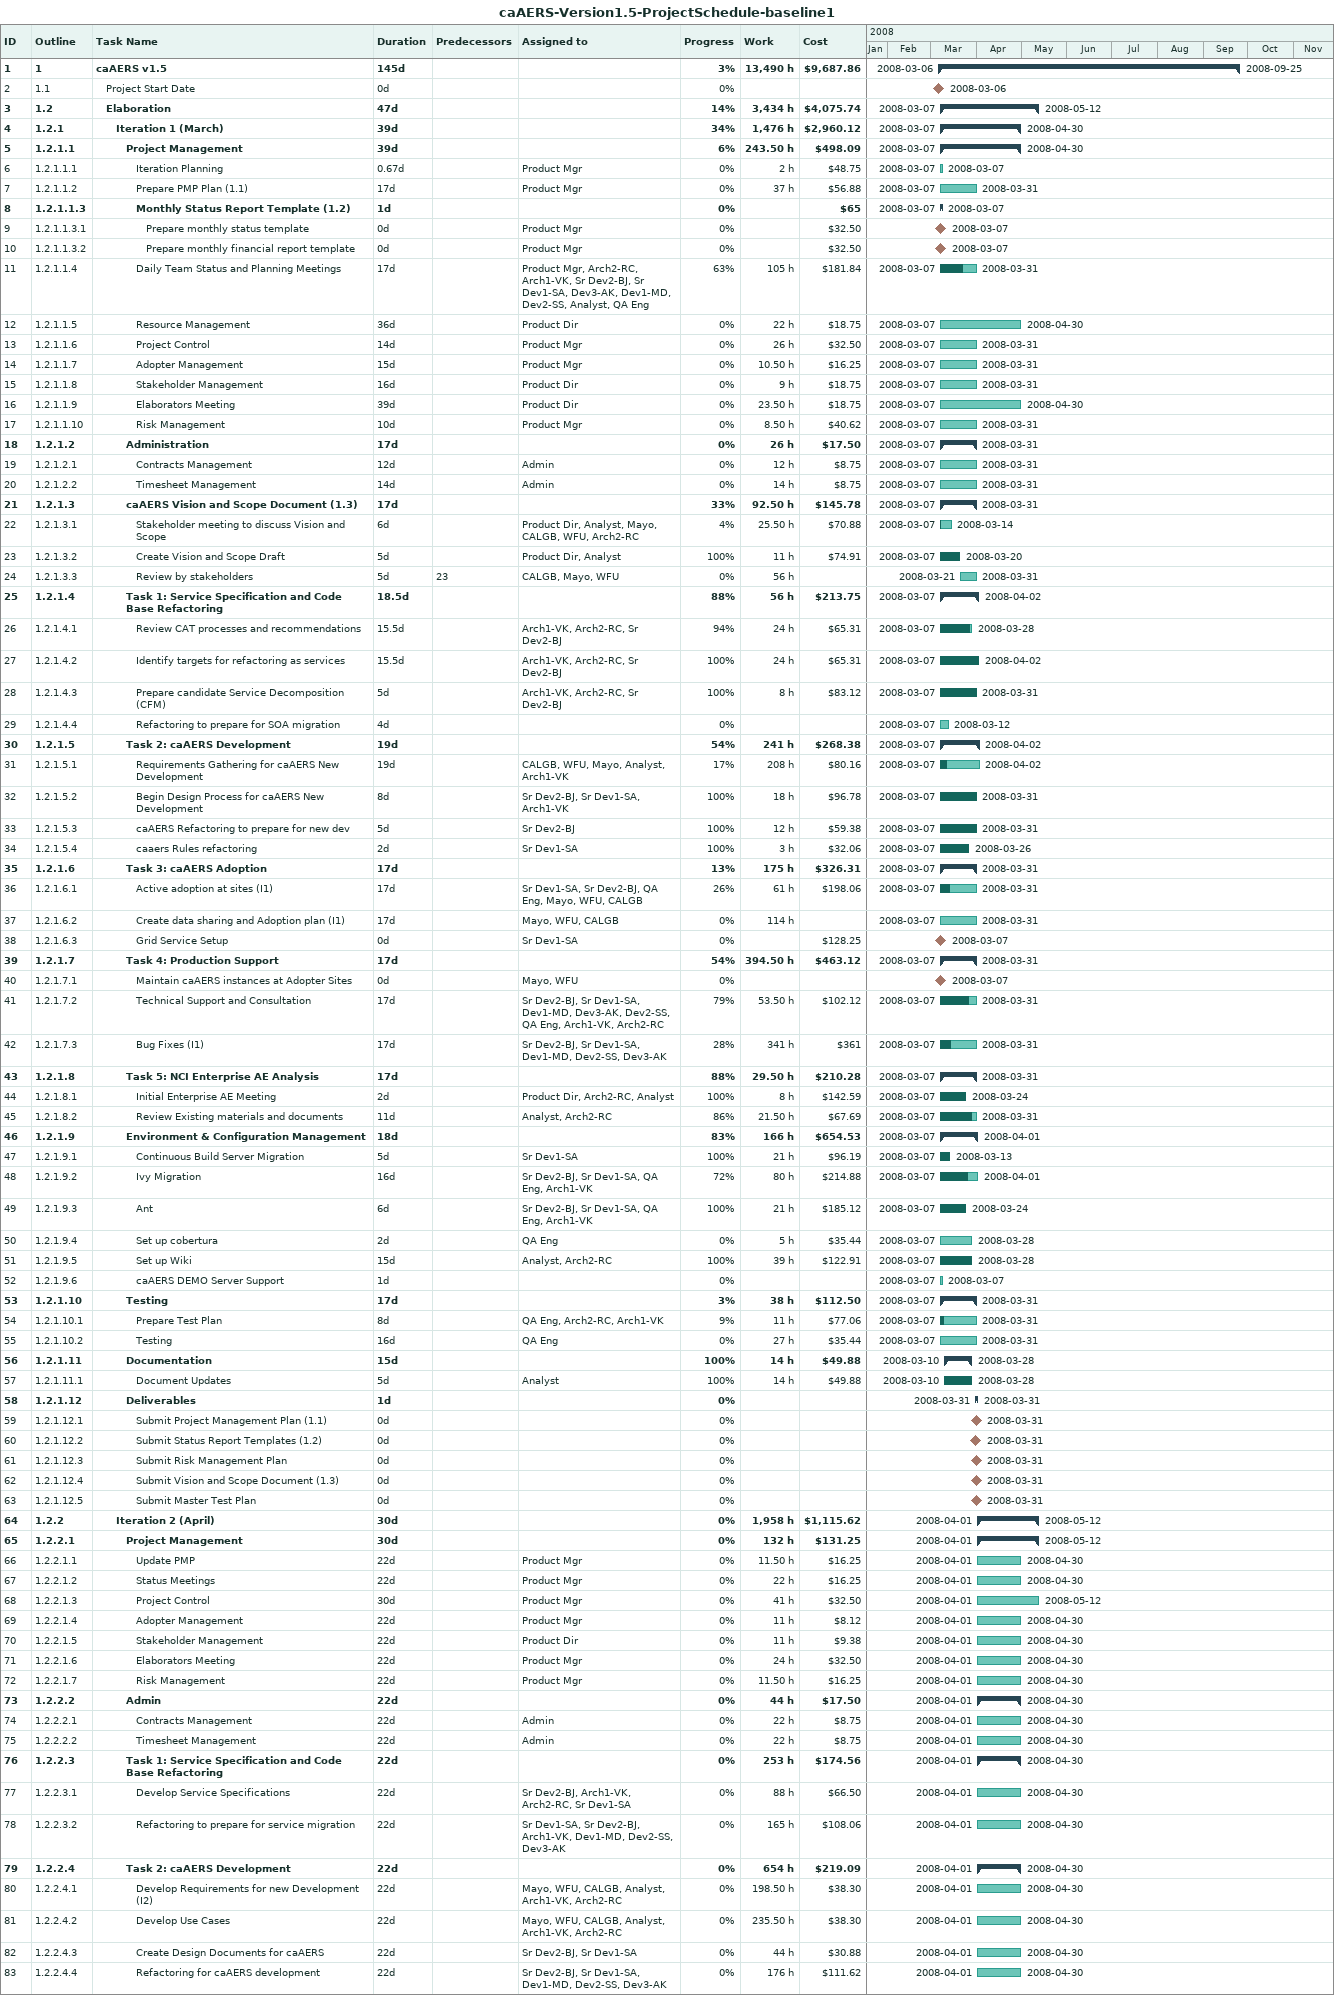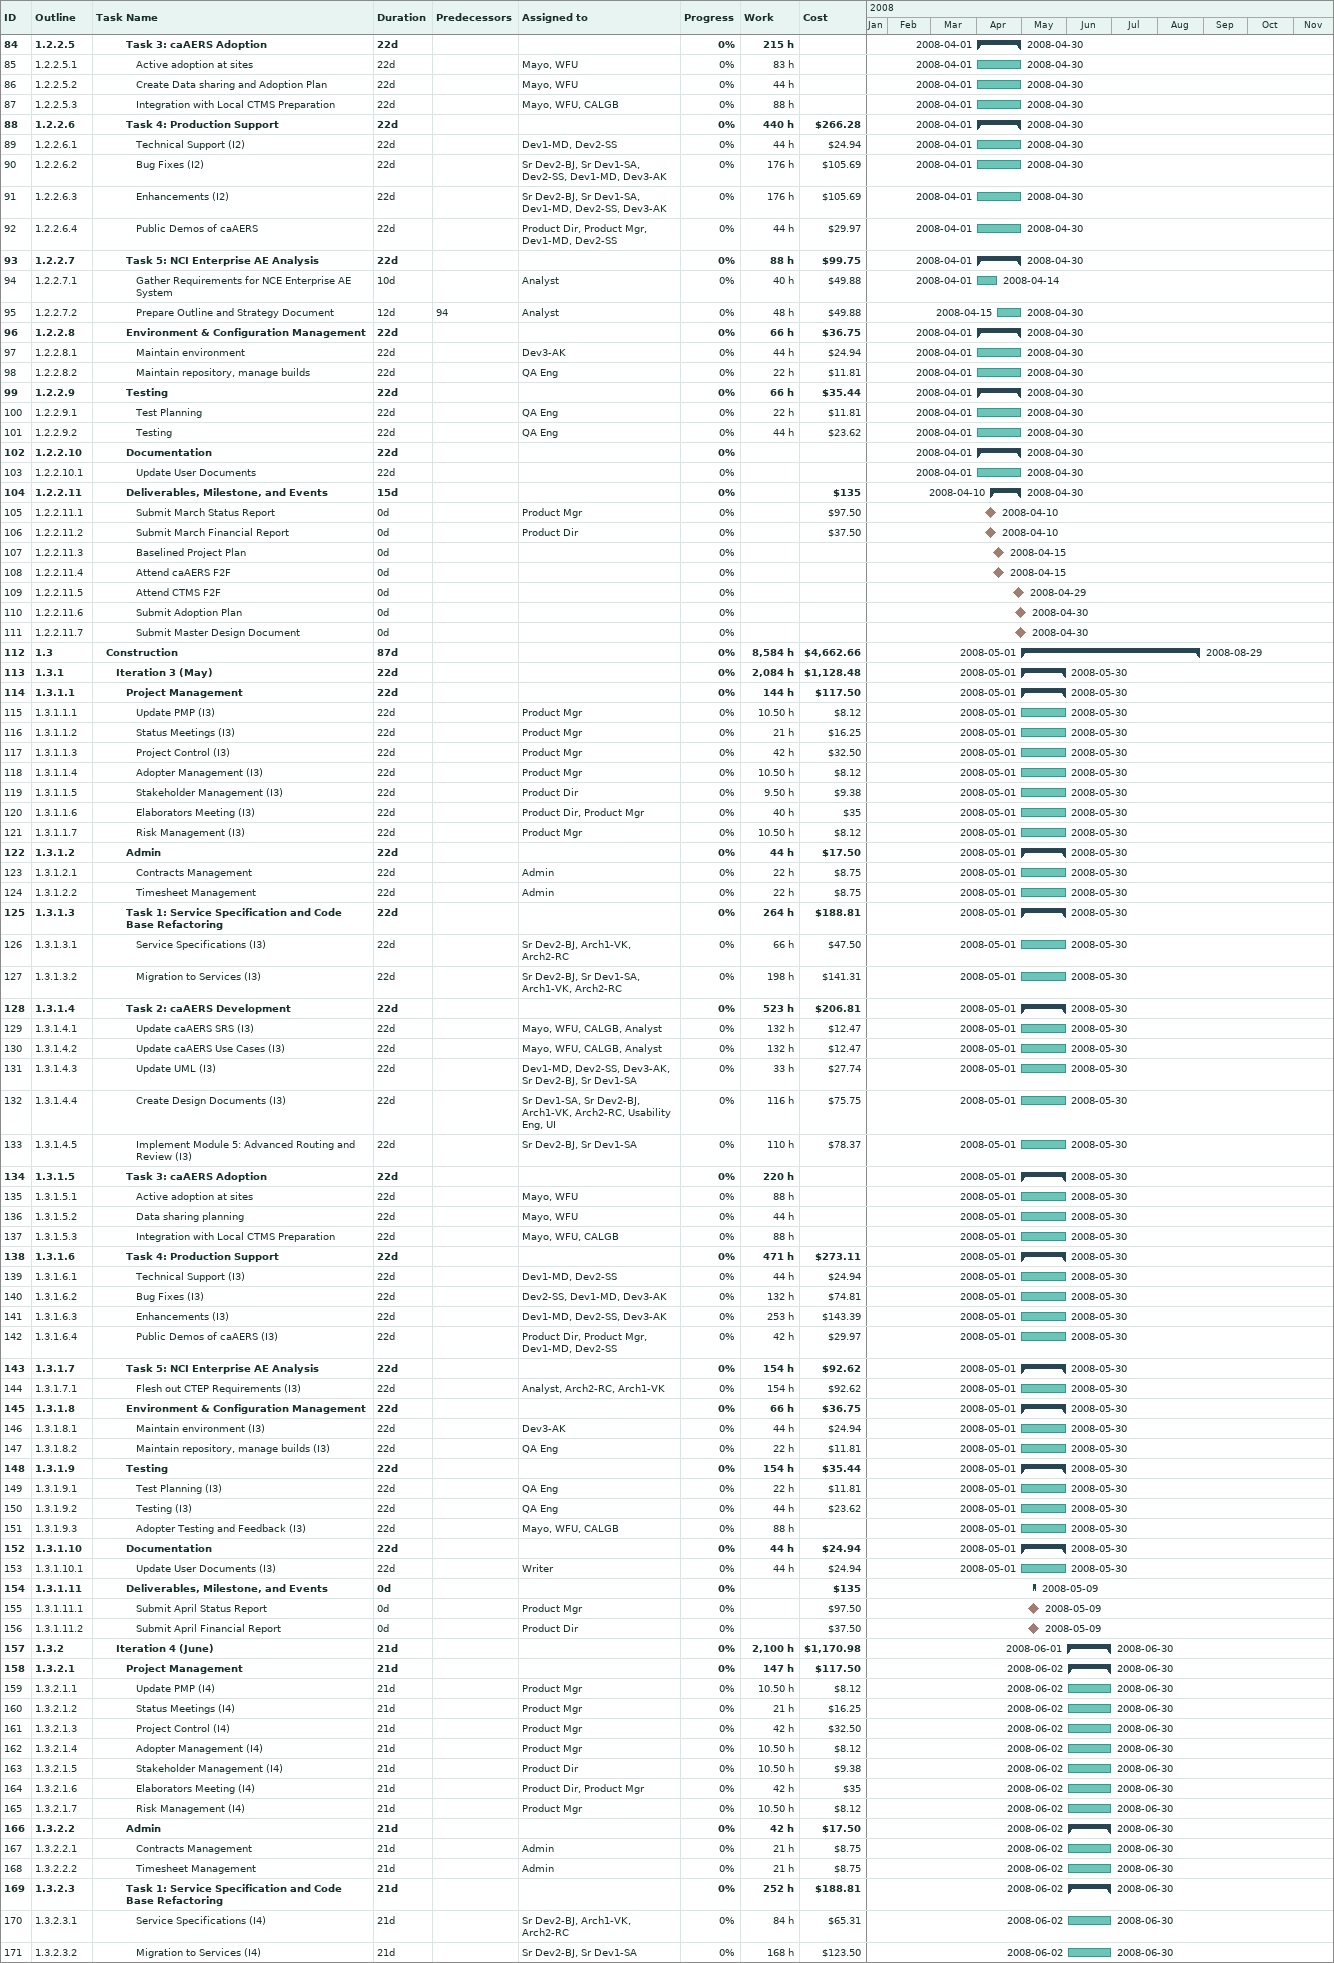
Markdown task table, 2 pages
caAERS-Version1.5-ProjectSchedule-baseline1

| ID | WBS | Task | Duration | Start | Finish | Predecessors | Resources | % complete | Work (h) | Cost ($) |
|---|---|---|---|---|---|---|---|---|---|---|
| 1 | 1 | **caAERS v1.5** | 145d | 2008-03-06 | 2008-09-25 |  |  | 3 | 13490 | 9687.86 |
| 2 | 1.1 | Project Start Date | 0d | 2008-03-06 | 2008-03-06 |  |  | 0 |  |  |
| 3 | 1.2 | **Elaboration** | 47d | 2008-03-07 | 2008-05-12 |  |  | 14 | 3434 | 4075.74 |
| 4 | 1.2.1 | **Iteration 1 (March)** | 39d | 2008-03-07 | 2008-04-30 |  |  | 34 | 1476 | 2960.12 |
| 5 | 1.2.1.1 | **Project Management** | 39d | 2008-03-07 | 2008-04-30 |  |  | 6 | 243.50 | 498.09 |
| 6 | 1.2.1.1.1 | Iteration Planning | 0.67d | 2008-03-07 | 2008-03-07 |  | Product Mgr | 0 | 2 | 48.75 |
| 7 | 1.2.1.1.2 | Prepare PMP Plan (1.1) | 17d | 2008-03-07 | 2008-03-31 |  | Product Mgr | 0 | 37 | 56.88 |
| 8 | 1.2.1.1.3 | **Monthly Status Report Template (1.2)** | 1d | 2008-03-07 | 2008-03-07 |  |  | 0 |  | 65 |
| 9 | 1.2.1.1.3.1 | Prepare monthly status template | 0d | 2008-03-07 | 2008-03-07 |  | Product Mgr | 0 |  | 32.50 |
| 10 | 1.2.1.1.3.2 | Prepare monthly financial report template | 0d | 2008-03-07 | 2008-03-07 |  | Product Mgr | 0 |  | 32.50 |
| 11 | 1.2.1.1.4 | Daily Team Status and Planning Meetings | 17d | 2008-03-07 | 2008-03-31 |  | Product Mgr, Arch2-RC, Arch1-VK, Sr Dev2-BJ, Sr Dev1-SA, Dev3-AK, Dev1-MD, Dev2-SS, Analyst, QA Eng | 63 | 105 | 181.84 |
| 12 | 1.2.1.1.5 | Resource Management | 36d | 2008-03-07 | 2008-04-30 |  | Product Dir | 0 | 22 | 18.75 |
| 13 | 1.2.1.1.6 | Project Control | 14d | 2008-03-07 | 2008-03-31 |  | Product Mgr | 0 | 26 | 32.50 |
| 14 | 1.2.1.1.7 | Adopter Management | 15d | 2008-03-07 | 2008-03-31 |  | Product Mgr | 0 | 10.50 | 16.25 |
| 15 | 1.2.1.1.8 | Stakeholder Management | 16d | 2008-03-07 | 2008-03-31 |  | Product Dir | 0 | 9 | 18.75 |
| 16 | 1.2.1.1.9 | Elaborators Meeting | 39d | 2008-03-07 | 2008-04-30 |  | Product Dir | 0 | 23.50 | 18.75 |
| 17 | 1.2.1.1.10 | Risk Management | 10d | 2008-03-07 | 2008-03-31 |  | Product Mgr | 0 | 8.50 | 40.62 |
| 18 | 1.2.1.2 | **Administration** | 17d | 2008-03-07 | 2008-03-31 |  |  | 0 | 26 | 17.50 |
| 19 | 1.2.1.2.1 | Contracts Management | 12d | 2008-03-07 | 2008-03-31 |  | Admin | 0 | 12 | 8.75 |
| 20 | 1.2.1.2.2 | Timesheet Management | 14d | 2008-03-07 | 2008-03-31 |  | Admin | 0 | 14 | 8.75 |
| 21 | 1.2.1.3 | **caAERS Vision and Scope Document (1.3)** | 17d | 2008-03-07 | 2008-03-31 |  |  | 33 | 92.50 | 145.78 |
| 22 | 1.2.1.3.1 | Stakeholder meeting to discuss Vision and Scope | 6d | 2008-03-07 | 2008-03-14 |  | Product Dir, Analyst, Mayo, CALGB, WFU, Arch2-RC | 4 | 25.50 | 70.88 |
| 23 | 1.2.1.3.2 | Create Vision and Scope Draft | 5d | 2008-03-07 | 2008-03-20 |  | Product Dir, Analyst | 100 | 11 | 74.91 |
| 24 | 1.2.1.3.3 | Review by stakeholders | 5d | 2008-03-21 | 2008-03-31 | 23 | CALGB, Mayo, WFU | 0 | 56 |  |
| 25 | 1.2.1.4 | **Task 1: Service Specification and Code Base Refactoring** | 18.5d | 2008-03-07 | 2008-04-02 |  |  | 88 | 56 | 213.75 |
| 26 | 1.2.1.4.1 | Review CAT processes and recommendations | 15.5d | 2008-03-07 | 2008-03-28 |  | Arch1-VK, Arch2-RC, Sr Dev2-BJ | 94 | 24 | 65.31 |
| 27 | 1.2.1.4.2 | Identify targets for refactoring as services | 15.5d | 2008-03-07 | 2008-04-02 |  | Arch1-VK, Arch2-RC, Sr Dev2-BJ | 100 | 24 | 65.31 |
| 28 | 1.2.1.4.3 | Prepare candidate Service Decomposition (CFM) | 5d | 2008-03-07 | 2008-03-31 |  | Arch1-VK, Arch2-RC, Sr Dev2-BJ | 100 | 8 | 83.12 |
| 29 | 1.2.1.4.4 | Refactoring to prepare for SOA migration | 4d | 2008-03-07 | 2008-03-12 |  |  | 0 |  |  |
| 30 | 1.2.1.5 | **Task 2: caAERS Development** | 19d | 2008-03-07 | 2008-04-02 |  |  | 54 | 241 | 268.38 |
| 31 | 1.2.1.5.1 | Requirements Gathering for caAERS New Development | 19d | 2008-03-07 | 2008-04-02 |  | CALGB, WFU, Mayo, Analyst, Arch1-VK | 17 | 208 | 80.16 |
| 32 | 1.2.1.5.2 | Begin Design Process for caAERS New Development | 8d | 2008-03-07 | 2008-03-31 |  | Sr Dev2-BJ, Sr Dev1-SA, Arch1-VK | 100 | 18 | 96.78 |
| 33 | 1.2.1.5.3 | caAERS Refactoring to prepare for new dev | 5d | 2008-03-07 | 2008-03-31 |  | Sr Dev2-BJ | 100 | 12 | 59.38 |
| 34 | 1.2.1.5.4 | caaers Rules refactoring | 2d | 2008-03-07 | 2008-03-26 |  | Sr Dev1-SA | 100 | 3 | 32.06 |
| 35 | 1.2.1.6 | **Task 3: caAERS Adoption** | 17d | 2008-03-07 | 2008-03-31 |  |  | 13 | 175 | 326.31 |
| 36 | 1.2.1.6.1 | Active adoption at sites (I1) | 17d | 2008-03-07 | 2008-03-31 |  | Sr Dev1-SA, Sr Dev2-BJ, QA Eng, Mayo, WFU, CALGB | 26 | 61 | 198.06 |
| 37 | 1.2.1.6.2 | Create data sharing and Adoption plan (I1) | 17d | 2008-03-07 | 2008-03-31 |  | Mayo, WFU, CALGB | 0 | 114 |  |
| 38 | 1.2.1.6.3 | Grid Service Setup | 0d | 2008-03-07 | 2008-03-07 |  | Sr Dev1-SA | 0 |  | 128.25 |
| 39 | 1.2.1.7 | **Task 4: Production Support** | 17d | 2008-03-07 | 2008-03-31 |  |  | 54 | 394.50 | 463.12 |
| 40 | 1.2.1.7.1 | Maintain caAERS instances at Adopter Sites | 0d | 2008-03-07 | 2008-03-07 |  | Mayo, WFU | 0 |  |  |
| 41 | 1.2.1.7.2 | Technical Support and Consultation | 17d | 2008-03-07 | 2008-03-31 |  | Sr Dev2-BJ, Sr Dev1-SA, Dev1-MD, Dev3-AK, Dev2-SS, QA Eng, Arch1-VK, Arch2-RC | 79 | 53.50 | 102.12 |
| 42 | 1.2.1.7.3 | Bug Fixes (I1) | 17d | 2008-03-07 | 2008-03-31 |  | Sr Dev2-BJ, Sr Dev1-SA, Dev1-MD, Dev2-SS, Dev3-AK | 28 | 341 | 361 |
| 43 | 1.2.1.8 | **Task 5: NCI Enterprise AE Analysis** | 17d | 2008-03-07 | 2008-03-31 |  |  | 88 | 29.50 | 210.28 |
| 44 | 1.2.1.8.1 | Initial Enterprise AE Meeting | 2d | 2008-03-07 | 2008-03-24 |  | Product Dir, Arch2-RC, Analyst | 100 | 8 | 142.59 |
| 45 | 1.2.1.8.2 | Review Existing materials and documents | 11d | 2008-03-07 | 2008-03-31 |  | Analyst, Arch2-RC | 86 | 21.50 | 67.69 |
| 46 | 1.2.1.9 | **Environment & Configuration Management** | 18d | 2008-03-07 | 2008-04-01 |  |  | 83 | 166 | 654.53 |
| 47 | 1.2.1.9.1 | Continuous Build Server Migration | 5d | 2008-03-07 | 2008-03-13 |  | Sr Dev1-SA | 100 | 21 | 96.19 |
| 48 | 1.2.1.9.2 | Ivy Migration | 16d | 2008-03-07 | 2008-04-01 |  | Sr Dev2-BJ, Sr Dev1-SA, QA Eng, Arch1-VK | 72 | 80 | 214.88 |
| 49 | 1.2.1.9.3 | Ant | 6d | 2008-03-07 | 2008-03-24 |  | Sr Dev2-BJ, Sr Dev1-SA, QA Eng, Arch1-VK | 100 | 21 | 185.12 |
| 50 | 1.2.1.9.4 | Set up cobertura | 2d | 2008-03-07 | 2008-03-28 |  | QA Eng | 0 | 5 | 35.44 |
| 51 | 1.2.1.9.5 | Set up Wiki | 15d | 2008-03-07 | 2008-03-28 |  | Analyst, Arch2-RC | 100 | 39 | 122.91 |
| 52 | 1.2.1.9.6 | caAERS DEMO Server Support | 1d | 2008-03-07 | 2008-03-07 |  |  | 0 |  |  |
| 53 | 1.2.1.10 | **Testing** | 17d | 2008-03-07 | 2008-03-31 |  |  | 3 | 38 | 112.50 |
| 54 | 1.2.1.10.1 | Prepare Test Plan | 8d | 2008-03-07 | 2008-03-31 |  | QA Eng, Arch2-RC, Arch1-VK | 9 | 11 | 77.06 |
| 55 | 1.2.1.10.2 | Testing | 16d | 2008-03-07 | 2008-03-31 |  | QA Eng | 0 | 27 | 35.44 |
| 56 | 1.2.1.11 | **Documentation** | 15d | 2008-03-10 | 2008-03-28 |  |  | 100 | 14 | 49.88 |
| 57 | 1.2.1.11.1 | Document Updates | 5d | 2008-03-10 | 2008-03-28 |  | Analyst | 100 | 14 | 49.88 |
| 58 | 1.2.1.12 | **Deliverables** | 1d | 2008-03-31 | 2008-03-31 |  |  | 0 |  |  |
| 59 | 1.2.1.12.1 | Submit Project Management Plan (1.1) | 0d | 2008-03-31 | 2008-03-31 |  |  | 0 |  |  |
| 60 | 1.2.1.12.2 | Submit Status Report Templates (1.2) | 0d | 2008-03-31 | 2008-03-31 |  |  | 0 |  |  |
| 61 | 1.2.1.12.3 | Submit Risk Management Plan | 0d | 2008-03-31 | 2008-03-31 |  |  | 0 |  |  |
| 62 | 1.2.1.12.4 | Submit Vision and Scope Document (1.3) | 0d | 2008-03-31 | 2008-03-31 |  |  | 0 |  |  |
| 63 | 1.2.1.12.5 | Submit Master Test Plan | 0d | 2008-03-31 | 2008-03-31 |  |  | 0 |  |  |
| 64 | 1.2.2 | **Iteration 2 (April)** | 30d | 2008-04-01 | 2008-05-12 |  |  | 0 | 1958 | 1115.62 |
| 65 | 1.2.2.1 | **Project Management** | 30d | 2008-04-01 | 2008-05-12 |  |  | 0 | 132 | 131.25 |
| 66 | 1.2.2.1.1 | Update PMP | 22d | 2008-04-01 | 2008-04-30 |  | Product Mgr | 0 | 11.50 | 16.25 |
| 67 | 1.2.2.1.2 | Status Meetings | 22d | 2008-04-01 | 2008-04-30 |  | Product Mgr | 0 | 22 | 16.25 |
| 68 | 1.2.2.1.3 | Project Control | 30d | 2008-04-01 | 2008-05-12 |  | Product Mgr | 0 | 41 | 32.50 |
| 69 | 1.2.2.1.4 | Adopter Management | 22d | 2008-04-01 | 2008-04-30 |  | Product Mgr | 0 | 11 | 8.12 |
| 70 | 1.2.2.1.5 | Stakeholder Management | 22d | 2008-04-01 | 2008-04-30 |  | Product Dir | 0 | 11 | 9.38 |
| 71 | 1.2.2.1.6 | Elaborators Meeting | 22d | 2008-04-01 | 2008-04-30 |  | Product Mgr | 0 | 24 | 32.50 |
| 72 | 1.2.2.1.7 | Risk Management | 22d | 2008-04-01 | 2008-04-30 |  | Product Mgr | 0 | 11.50 | 16.25 |
| 73 | 1.2.2.2 | **Admin** | 22d | 2008-04-01 | 2008-04-30 |  |  | 0 | 44 | 17.50 |
| 74 | 1.2.2.2.1 | Contracts Management | 22d | 2008-04-01 | 2008-04-30 |  | Admin | 0 | 22 | 8.75 |
| 75 | 1.2.2.2.2 | Timesheet Management | 22d | 2008-04-01 | 2008-04-30 |  | Admin | 0 | 22 | 8.75 |
| 76 | 1.2.2.3 | **Task 1: Service Specification and Code Base Refactoring** | 22d | 2008-04-01 | 2008-04-30 |  |  | 0 | 253 | 174.56 |
| 77 | 1.2.2.3.1 | Develop Service Specifications | 22d | 2008-04-01 | 2008-04-30 |  | Sr Dev2-BJ, Arch1-VK, Arch2-RC, Sr Dev1-SA | 0 | 88 | 66.50 |
| 78 | 1.2.2.3.2 | Refactoring to prepare for service migration | 22d | 2008-04-01 | 2008-04-30 |  | Sr Dev1-SA, Sr Dev2-BJ, Arch1-VK, Dev1-MD, Dev2-SS, Dev3-AK | 0 | 165 | 108.06 |
| 79 | 1.2.2.4 | **Task 2: caAERS Development** | 22d | 2008-04-01 | 2008-04-30 |  |  | 0 | 654 | 219.09 |
| 80 | 1.2.2.4.1 | Develop Requirements for new Development (I2) | 22d | 2008-04-01 | 2008-04-30 |  | Mayo, WFU, CALGB, Analyst, Arch1-VK, Arch2-RC | 0 | 198.50 | 38.30 |
| 81 | 1.2.2.4.2 | Develop Use Cases | 22d | 2008-04-01 | 2008-04-30 |  | Mayo, WFU, CALGB, Analyst, Arch1-VK, Arch2-RC | 0 | 235.50 | 38.30 |
| 82 | 1.2.2.4.3 | Create Design Documents for caAERS | 22d | 2008-04-01 | 2008-04-30 |  | Sr Dev2-BJ, Sr Dev1-SA | 0 | 44 | 30.88 |
| 83 | 1.2.2.4.4 | Refactoring for caAERS development | 22d | 2008-04-01 | 2008-04-30 |  | Sr Dev2-BJ, Sr Dev1-SA, Dev1-MD, Dev2-SS, Dev3-AK | 0 | 176 | 111.62 |
| 84 | 1.2.2.5 | **Task 3: caAERS Adoption** | 22d | 2008-04-01 | 2008-04-30 |  |  | 0 | 215 |  |
| 85 | 1.2.2.5.1 | Active adoption at sites | 22d | 2008-04-01 | 2008-04-30 |  | Mayo, WFU | 0 | 83 |  |
| 86 | 1.2.2.5.2 | Create Data sharing and Adoption Plan | 22d | 2008-04-01 | 2008-04-30 |  | Mayo, WFU | 0 | 44 |  |
| 87 | 1.2.2.5.3 | Integration with Local CTMS Preparation | 22d | 2008-04-01 | 2008-04-30 |  | Mayo, WFU, CALGB | 0 | 88 |  |
| 88 | 1.2.2.6 | **Task 4: Production Support** | 22d | 2008-04-01 | 2008-04-30 |  |  | 0 | 440 | 266.28 |
| 89 | 1.2.2.6.1 | Technical Support (I2) | 22d | 2008-04-01 | 2008-04-30 |  | Dev1-MD, Dev2-SS | 0 | 44 | 24.94 |
| 90 | 1.2.2.6.2 | Bug Fixes (I2) | 22d | 2008-04-01 | 2008-04-30 |  | Sr Dev2-BJ, Sr Dev1-SA, Dev2-SS, Dev1-MD, Dev3-AK | 0 | 176 | 105.69 |
| 91 | 1.2.2.6.3 | Enhancements (I2) | 22d | 2008-04-01 | 2008-04-30 |  | Sr Dev2-BJ, Sr Dev1-SA, Dev1-MD, Dev2-SS, Dev3-AK | 0 | 176 | 105.69 |
| 92 | 1.2.2.6.4 | Public Demos of caAERS | 22d | 2008-04-01 | 2008-04-30 |  | Product Dir, Product Mgr, Dev1-MD, Dev2-SS | 0 | 44 | 29.97 |
| 93 | 1.2.2.7 | **Task 5: NCI Enterprise AE Analysis** | 22d | 2008-04-01 | 2008-04-30 |  |  | 0 | 88 | 99.75 |
| 94 | 1.2.2.7.1 | Gather Requirements for NCE Enterprise AE System | 10d | 2008-04-01 | 2008-04-14 |  | Analyst | 0 | 40 | 49.88 |
| 95 | 1.2.2.7.2 | Prepare Outline and Strategy Document | 12d | 2008-04-15 | 2008-04-30 | 94 | Analyst | 0 | 48 | 49.88 |
| 96 | 1.2.2.8 | **Environment & Configuration Management** | 22d | 2008-04-01 | 2008-04-30 |  |  | 0 | 66 | 36.75 |
| 97 | 1.2.2.8.1 | Maintain environment | 22d | 2008-04-01 | 2008-04-30 |  | Dev3-AK | 0 | 44 | 24.94 |
| 98 | 1.2.2.8.2 | Maintain repository, manage builds | 22d | 2008-04-01 | 2008-04-30 |  | QA Eng | 0 | 22 | 11.81 |
| 99 | 1.2.2.9 | **Testing** | 22d | 2008-04-01 | 2008-04-30 |  |  | 0 | 66 | 35.44 |
| 100 | 1.2.2.9.1 | Test Planning | 22d | 2008-04-01 | 2008-04-30 |  | QA Eng | 0 | 22 | 11.81 |
| 101 | 1.2.2.9.2 | Testing | 22d | 2008-04-01 | 2008-04-30 |  | QA Eng | 0 | 44 | 23.62 |
| 102 | 1.2.2.10 | **Documentation** | 22d | 2008-04-01 | 2008-04-30 |  |  | 0 |  |  |
| 103 | 1.2.2.10.1 | Update User Documents | 22d | 2008-04-01 | 2008-04-30 |  |  | 0 |  |  |
| 104 | 1.2.2.11 | **Deliverables, Milestone, and Events** | 15d | 2008-04-10 | 2008-04-30 |  |  | 0 |  | 135 |
| 105 | 1.2.2.11.1 | Submit March Status Report | 0d | 2008-04-10 | 2008-04-10 |  | Product Mgr | 0 |  | 97.50 |
| 106 | 1.2.2.11.2 | Submit March Financial Report | 0d | 2008-04-10 | 2008-04-10 |  | Product Dir | 0 |  | 37.50 |
| 107 | 1.2.2.11.3 | Baselined Project Plan | 0d | 2008-04-15 | 2008-04-15 |  |  | 0 |  |  |
| 108 | 1.2.2.11.4 | Attend caAERS F2F | 0d | 2008-04-15 | 2008-04-15 |  |  | 0 |  |  |
| 109 | 1.2.2.11.5 | Attend CTMS F2F | 0d | 2008-04-29 | 2008-04-29 |  |  | 0 |  |  |
| 110 | 1.2.2.11.6 | Submit Adoption Plan | 0d | 2008-04-30 | 2008-04-30 |  |  | 0 |  |  |
| 111 | 1.2.2.11.7 | Submit Master Design Document | 0d | 2008-04-30 | 2008-04-30 |  |  | 0 |  |  |
| 112 | 1.3 | **Construction** | 87d | 2008-05-01 | 2008-08-29 |  |  | 0 | 8584 | 4662.66 |
| 113 | 1.3.1 | **Iteration 3 (May)** | 22d | 2008-05-01 | 2008-05-30 |  |  | 0 | 2084 | 1128.48 |
| 114 | 1.3.1.1 | **Project Management** | 22d | 2008-05-01 | 2008-05-30 |  |  | 0 | 144 | 117.50 |
| 115 | 1.3.1.1.1 | Update PMP (I3) | 22d | 2008-05-01 | 2008-05-30 |  | Product Mgr | 0 | 10.50 | 8.12 |
| 116 | 1.3.1.1.2 | Status Meetings (I3) | 22d | 2008-05-01 | 2008-05-30 |  | Product Mgr | 0 | 21 | 16.25 |
| 117 | 1.3.1.1.3 | Project Control (I3) | 22d | 2008-05-01 | 2008-05-30 |  | Product Mgr | 0 | 42 | 32.50 |
| 118 | 1.3.1.1.4 | Adopter Management (I3) | 22d | 2008-05-01 | 2008-05-30 |  | Product Mgr | 0 | 10.50 | 8.12 |
| 119 | 1.3.1.1.5 | Stakeholder Management (I3) | 22d | 2008-05-01 | 2008-05-30 |  | Product Dir | 0 | 9.50 | 9.38 |
| 120 | 1.3.1.1.6 | Elaborators Meeting (I3) | 22d | 2008-05-01 | 2008-05-30 |  | Product Dir, Product Mgr | 0 | 40 | 35 |
| 121 | 1.3.1.1.7 | Risk Management (I3) | 22d | 2008-05-01 | 2008-05-30 |  | Product Mgr | 0 | 10.50 | 8.12 |
| 122 | 1.3.1.2 | **Admin** | 22d | 2008-05-01 | 2008-05-30 |  |  | 0 | 44 | 17.50 |
| 123 | 1.3.1.2.1 | Contracts Management | 22d | 2008-05-01 | 2008-05-30 |  | Admin | 0 | 22 | 8.75 |
| 124 | 1.3.1.2.2 | Timesheet Management | 22d | 2008-05-01 | 2008-05-30 |  | Admin | 0 | 22 | 8.75 |
| 125 | 1.3.1.3 | **Task 1: Service Specification and Code Base Refactoring** | 22d | 2008-05-01 | 2008-05-30 |  |  | 0 | 264 | 188.81 |
| 126 | 1.3.1.3.1 | Service Specifications (I3) | 22d | 2008-05-01 | 2008-05-30 |  | Sr Dev2-BJ, Arch1-VK, Arch2-RC | 0 | 66 | 47.50 |
| 127 | 1.3.1.3.2 | Migration to Services (I3) | 22d | 2008-05-01 | 2008-05-30 |  | Sr Dev2-BJ, Sr Dev1-SA, Arch1-VK, Arch2-RC | 0 | 198 | 141.31 |
| 128 | 1.3.1.4 | **Task 2: caAERS Development** | 22d | 2008-05-01 | 2008-05-30 |  |  | 0 | 523 | 206.81 |
| 129 | 1.3.1.4.1 | Update caAERS SRS (I3) | 22d | 2008-05-01 | 2008-05-30 |  | Mayo, WFU, CALGB, Analyst | 0 | 132 | 12.47 |
| 130 | 1.3.1.4.2 | Update caAERS Use Cases (I3) | 22d | 2008-05-01 | 2008-05-30 |  | Mayo, WFU, CALGB, Analyst | 0 | 132 | 12.47 |
| 131 | 1.3.1.4.3 | Update UML (I3) | 22d | 2008-05-01 | 2008-05-30 |  | Dev1-MD, Dev2-SS, Dev3-AK, Sr Dev2-BJ, Sr Dev1-SA | 0 | 33 | 27.74 |
| 132 | 1.3.1.4.4 | Create Design Documents (I3) | 22d | 2008-05-01 | 2008-05-30 |  | Sr Dev1-SA, Sr Dev2-BJ, Arch1-VK, Arch2-RC, Usability Eng, UI | 0 | 116 | 75.75 |
| 133 | 1.3.1.4.5 | Implement Module 5: Advanced Routing and Review (I3) | 22d | 2008-05-01 | 2008-05-30 |  | Sr Dev2-BJ, Sr Dev1-SA | 0 | 110 | 78.37 |
| 134 | 1.3.1.5 | **Task 3: caAERS Adoption** | 22d | 2008-05-01 | 2008-05-30 |  |  | 0 | 220 |  |
| 135 | 1.3.1.5.1 | Active adoption at sites | 22d | 2008-05-01 | 2008-05-30 |  | Mayo, WFU | 0 | 88 |  |
| 136 | 1.3.1.5.2 | Data sharing planning | 22d | 2008-05-01 | 2008-05-30 |  | Mayo, WFU | 0 | 44 |  |
| 137 | 1.3.1.5.3 | Integration with Local CTMS Preparation | 22d | 2008-05-01 | 2008-05-30 |  | Mayo, WFU, CALGB | 0 | 88 |  |
| 138 | 1.3.1.6 | **Task 4: Production Support** | 22d | 2008-05-01 | 2008-05-30 |  |  | 0 | 471 | 273.11 |
| 139 | 1.3.1.6.1 | Technical Support (I3) | 22d | 2008-05-01 | 2008-05-30 |  | Dev1-MD, Dev2-SS | 0 | 44 | 24.94 |
| 140 | 1.3.1.6.2 | Bug Fixes (I3) | 22d | 2008-05-01 | 2008-05-30 |  | Dev2-SS, Dev1-MD, Dev3-AK | 0 | 132 | 74.81 |
| 141 | 1.3.1.6.3 | Enhancements (I3) | 22d | 2008-05-01 | 2008-05-30 |  | Dev1-MD, Dev2-SS, Dev3-AK | 0 | 253 | 143.39 |
| 142 | 1.3.1.6.4 | Public Demos of caAERS (I3) | 22d | 2008-05-01 | 2008-05-30 |  | Product Dir, Product Mgr, Dev1-MD, Dev2-SS | 0 | 42 | 29.97 |
| 143 | 1.3.1.7 | **Task 5: NCI Enterprise AE Analysis** | 22d | 2008-05-01 | 2008-05-30 |  |  | 0 | 154 | 92.62 |
| 144 | 1.3.1.7.1 | Flesh out CTEP Requirements (I3) | 22d | 2008-05-01 | 2008-05-30 |  | Analyst, Arch2-RC, Arch1-VK | 0 | 154 | 92.62 |
| 145 | 1.3.1.8 | **Environment & Configuration Management** | 22d | 2008-05-01 | 2008-05-30 |  |  | 0 | 66 | 36.75 |
| 146 | 1.3.1.8.1 | Maintain environment (I3) | 22d | 2008-05-01 | 2008-05-30 |  | Dev3-AK | 0 | 44 | 24.94 |
| 147 | 1.3.1.8.2 | Maintain repository, manage builds (I3) | 22d | 2008-05-01 | 2008-05-30 |  | QA Eng | 0 | 22 | 11.81 |
| 148 | 1.3.1.9 | **Testing** | 22d | 2008-05-01 | 2008-05-30 |  |  | 0 | 154 | 35.44 |
| 149 | 1.3.1.9.1 | Test Planning (I3) | 22d | 2008-05-01 | 2008-05-30 |  | QA Eng | 0 | 22 | 11.81 |
| 150 | 1.3.1.9.2 | Testing (I3) | 22d | 2008-05-01 | 2008-05-30 |  | QA Eng | 0 | 44 | 23.62 |
| 151 | 1.3.1.9.3 | Adopter Testing and Feedback (I3) | 22d | 2008-05-01 | 2008-05-30 |  | Mayo, WFU, CALGB | 0 | 88 |  |
| 152 | 1.3.1.10 | **Documentation** | 22d | 2008-05-01 | 2008-05-30 |  |  | 0 | 44 | 24.94 |
| 153 | 1.3.1.10.1 | Update User Documents (I3) | 22d | 2008-05-01 | 2008-05-30 |  | Writer | 0 | 44 | 24.94 |
| 154 | 1.3.1.11 | **Deliverables, Milestone, and Events** | 0d | 2008-05-09 | 2008-05-09 |  |  | 0 |  | 135 |
| 155 | 1.3.1.11.1 | Submit April Status Report | 0d | 2008-05-09 | 2008-05-09 |  | Product Mgr | 0 |  | 97.50 |
| 156 | 1.3.1.11.2 | Submit April Financial Report | 0d | 2008-05-09 | 2008-05-09 |  | Product Dir | 0 |  | 37.50 |
| 157 | 1.3.2 | **Iteration 4 (June)** | 21d | 2008-06-01 | 2008-06-30 |  |  | 0 | 2100 | 1170.98 |
| 158 | 1.3.2.1 | **Project Management** | 21d | 2008-06-02 | 2008-06-30 |  |  | 0 | 147 | 117.50 |
| 159 | 1.3.2.1.1 | Update PMP (I4) | 21d | 2008-06-02 | 2008-06-30 |  | Product Mgr | 0 | 10.50 | 8.12 |
| 160 | 1.3.2.1.2 | Status Meetings (I4) | 21d | 2008-06-02 | 2008-06-30 |  | Product Mgr | 0 | 21 | 16.25 |
| 161 | 1.3.2.1.3 | Project Control (I4) | 21d | 2008-06-02 | 2008-06-30 |  | Product Mgr | 0 | 42 | 32.50 |
| 162 | 1.3.2.1.4 | Adopter Management (I4) | 21d | 2008-06-02 | 2008-06-30 |  | Product Mgr | 0 | 10.50 | 8.12 |
| 163 | 1.3.2.1.5 | Stakeholder Management (I4) | 21d | 2008-06-02 | 2008-06-30 |  | Product Dir | 0 | 10.50 | 9.38 |
| 164 | 1.3.2.1.6 | Elaborators Meeting (I4) | 21d | 2008-06-02 | 2008-06-30 |  | Product Dir, Product Mgr | 0 | 42 | 35 |
| 165 | 1.3.2.1.7 | Risk Management (I4) | 21d | 2008-06-02 | 2008-06-30 |  | Product Mgr | 0 | 10.50 | 8.12 |
| 166 | 1.3.2.2 | **Admin** | 21d | 2008-06-02 | 2008-06-30 |  |  | 0 | 42 | 17.50 |
| 167 | 1.3.2.2.1 | Contracts Management | 21d | 2008-06-02 | 2008-06-30 |  | Admin | 0 | 21 | 8.75 |
| 168 | 1.3.2.2.2 | Timesheet Management | 21d | 2008-06-02 | 2008-06-30 |  | Admin | 0 | 21 | 8.75 |
| 169 | 1.3.2.3 | **Task 1: Service Specification and Code Base Refactoring** | 21d | 2008-06-02 | 2008-06-30 |  |  | 0 | 252 | 188.81 |
| 170 | 1.3.2.3.1 | Service Specifications (I4) | 21d | 2008-06-02 | 2008-06-30 |  | Sr Dev2-BJ, Arch1-VK, Arch2-RC | 0 | 84 | 65.31 |
| 171 | 1.3.2.3.2 | Migration to Services (I4) | 21d | 2008-06-02 | 2008-06-30 |  | Sr Dev2-BJ, Sr Dev1-SA | 0 | 168 | 123.50 |
